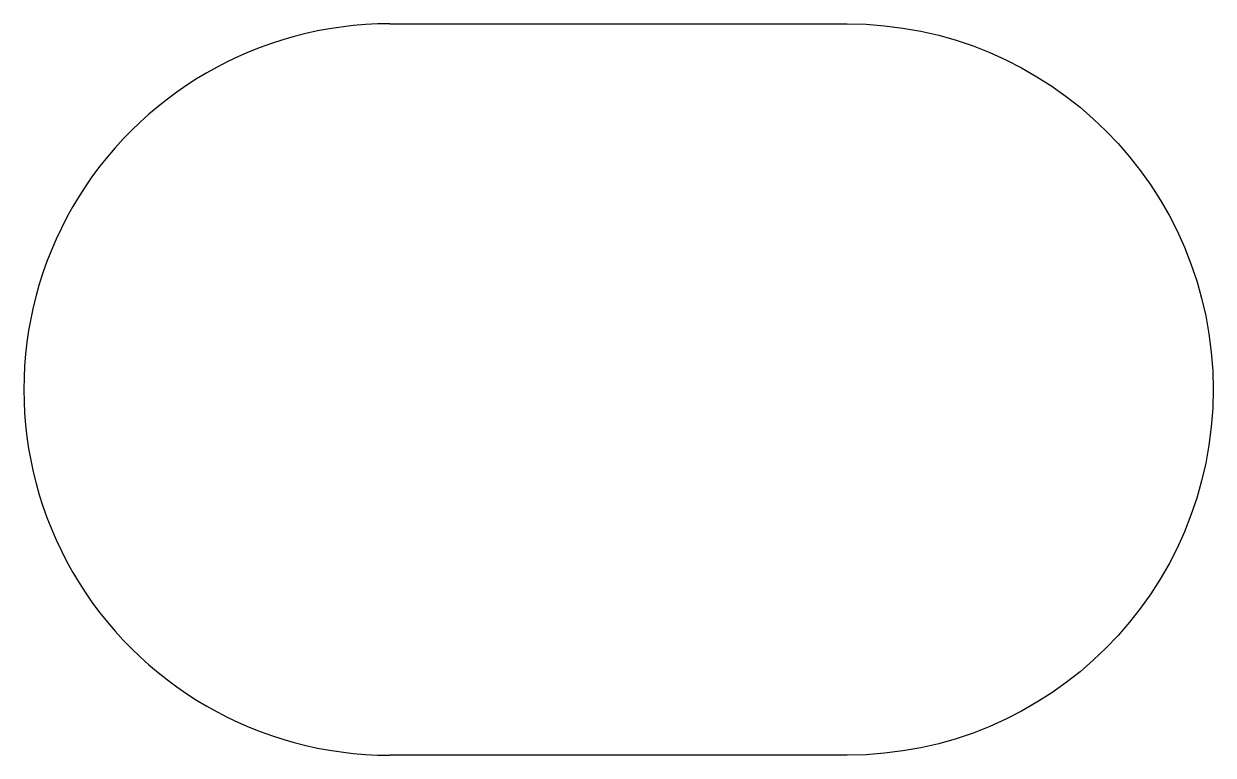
# Model space of a CAD drawing. Header units: millimetres. Extents: x -1.35 to 1.35, y -0.83 to 0.83.
import ezdxf

# ---------------------------------------------------------------- set-up
doc = ezdxf.new("R2010")
doc.units = ezdxf.units.MM
doc.header["$LTSCALE"] = 150

msp = doc.modelspace()

# ---------------------------------------------------------------- linework, layer by layer
at = {"color": 1, "linetype": 'Continuous'}
for points in [[(-0.5208, 0.8333, 1.000002), (-0.5208, -0.8333, 1.000002)], [(-0.5208, 0.8333), (0.5208, 0.8333, -1), (0.5208, -0.8333), (-0.5208, -0.8333)]]:
    msp.add_lwpolyline(points, format="xyb", dxfattribs=at)

doc.saveas('drawing.dxf')
